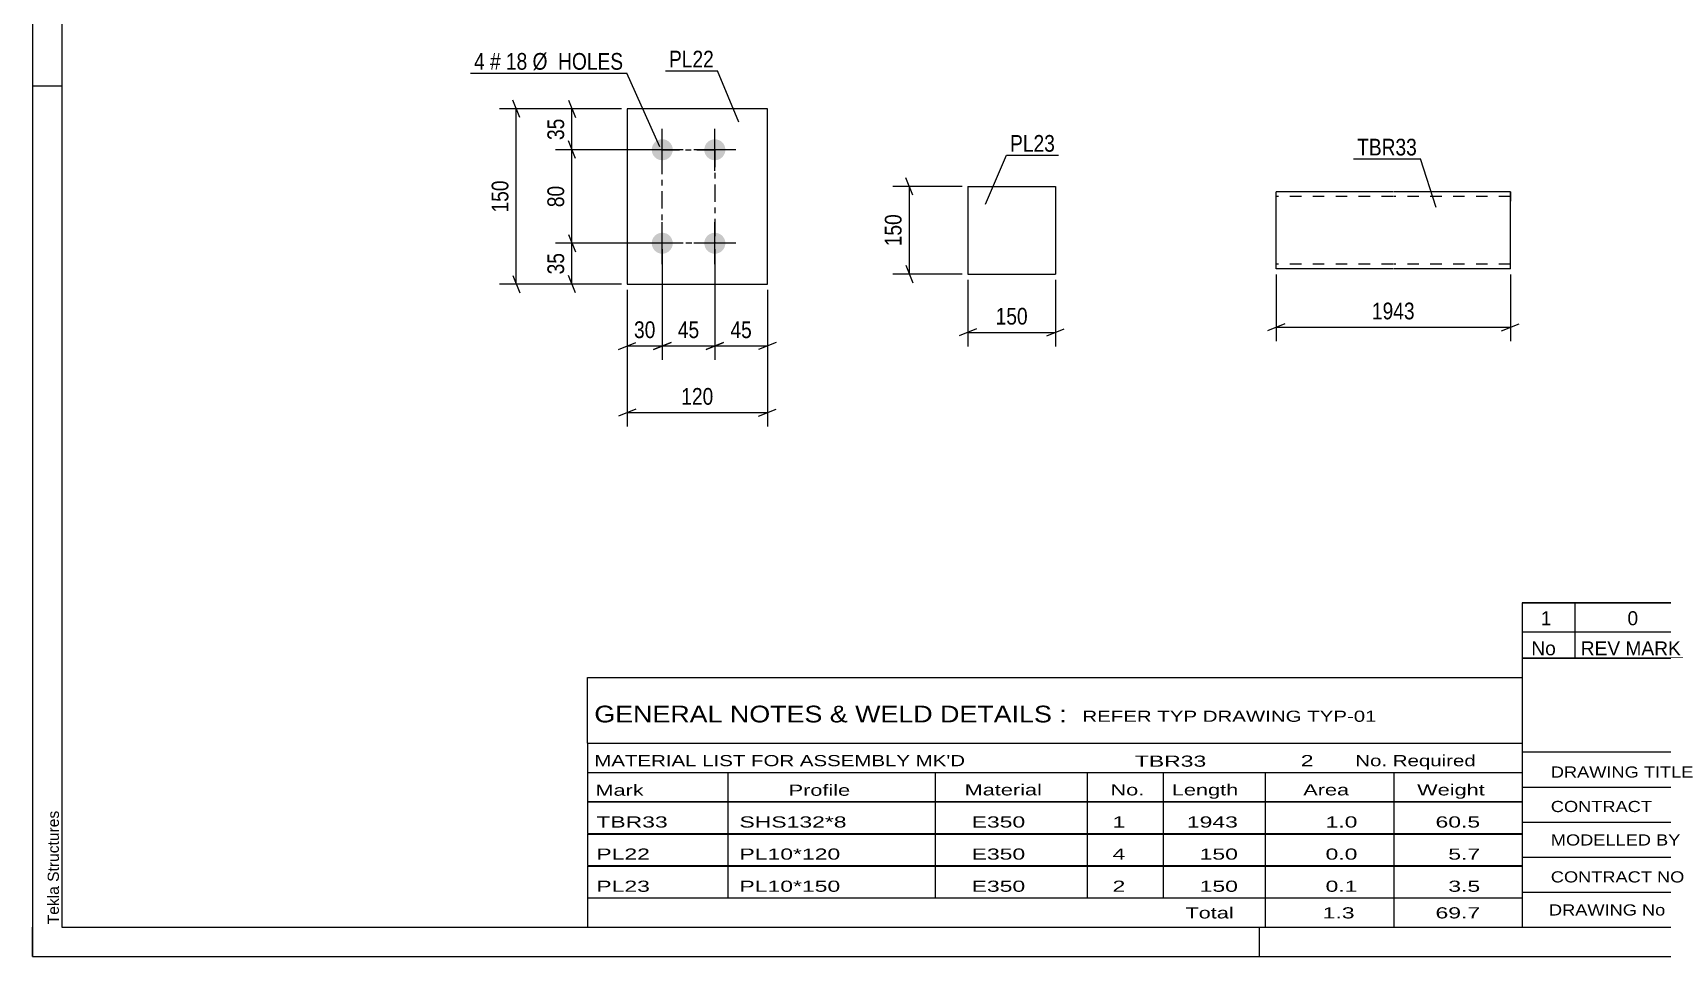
# Model space of a CAD drawing. Header units: millimetres. Extents: x 0 to 420, y 0 to 297.
# Drawn here: x 0 to 279, y 0 to 158.1 of the extents above; entities that cross this region are included whole.
import ezdxf

# ---------------------------------------------------------------- set-up
doc = ezdxf.new("R2010")
doc.units = ezdxf.units.MM
doc.linetypes.add('DXK_LINE_DOT2', pattern=[3.9198, 1.9599, -1.9599])
doc.linetypes.add('DXK_LINE_DOT3', pattern=[5.9187, 2.979, -0.9799, 0.9799, -0.9799])
doc.styles.add('Arial', font='arial.ttf', dxfattribs={"height": 0.2})
doc.styles.add('Arial Narrow', font='ARIALN.TTF', dxfattribs={"height": 0.2})

# ---------------------------------------------------------------- blocks, each defined once
blk = doc.blocks.new('Unknown-489683922-1163')
at = {"color": 5, "linetype": 'Continuous'}
for p, q in [((0, 297), (0, 0)), ((5, 292), (5, 5)), ((5, 149), (0, 149)), ((0, 0), (0, 5)), ((5, 5), (415, 5)), ((210, 0), (210, 5)), ((0, 0), (420, 0))]:
    blk.add_line(p, q, dxfattribs=at)
at = {"color": 174, "linetype": 'Continuous', "style": 'Arial'}
blk.add_text('Tekla Structures', height=1.9102, rotation=90, dxfattribs=at).set_placement((4.5, 5.5))
blk = doc.blocks.new('Unknown-489683922-3843')
at = {"color": 7, "linetype": 'Continuous'}
for p, q in [((255, 51.05), (255, 5)), ((255, 51.05), (415, 51.05)), ((415, 51), (415, 5)), ((255, 35), (415, 35)), ((295.14, 35), (295.14, 5)), ((255, 29), (415, 29)), ((397, 5.05), (397, 28.9)), ((255, 23), (415, 23)), ((339.14, 23), (339.14, 5)), ((255, 17), (415, 17)), ((255, 11), (397, 11)), ((255, 5), (415, 5))]:
    blk.add_line(p, q, dxfattribs=at)
at = {"color": 7, "style": 'Arial Narrow'}
for s, height, width, p in [('DRAWING TITLE', 1.9089, 1.425378, (259.88, 30.61)), ('T-BRACE', 1.909, 1.425378, (296.81, 30.59)), ('CONTRACT', 1.909, 1.425378, (259.88, 24.71)), ('TERMINAL BUILDING', 1.9089, 1.425378, (297.06, 25.07)), ('MODELLED BY', 1.9089, 1.425378, (259.88, 18.98)), ('GSK', 1.909, 1.425378, (296.88, 19.04)), ('ISSUED', 1.909, 1.425378, (339.94, 18.64)), ('19.05.2026', 1.909, 1.425378, (356.69, 18.52)), ('CONTRACT NO', 1.9089, 1.425378, (259.88, 12.66)), ('AN-C-1376', 1.909, 1.425378, (297.23, 12.78)), ('SCALE', 1.909, 1.425378, (339.94, 12.65)), ('A3', 6.204, 1.25, (399.14, 7.2)), ('DRAWING No', 1.909, 1.425378, (259.56, 7)), ('[TBR.33]', 1.909, 1.425378, (297.46, 6.99)), ('1', 3.34, 1.5, (376.91, 5.68)), ('REVISION No.', 1.9089, 1.425378, (339.94, 5.77))]:
    blk.add_text(s, height=height, dxfattribs=dict(at, width=width)).set_placement(p)
at = {"color": 7, "linetype": 'Continuous', "style": 'Arial Narrow'}
for s, height, width, p in [('PH #', 1.909, 1.43, (401.6, 25.15)), ('204', 2.1, 1.43, (402.37, 18.65)), ('NTS', 1.909, 1.425378, (356.7, 12.65))]:
    blk.add_text(s, height=height, dxfattribs=dict(at, width=width)).set_placement(p)
blk = doc.blocks.new('Unknown-489683922-3844')
at = {"color": 7, "linetype": 'Continuous'}
for p, q in [((95, 47.75), (255, 47.75)), ((95, 36.5), (95, 47.75)), ((255, 47.75), (255, 36.5)), ((95, 36.5), (255, 36.5)), ((95, 36.5), (95, 31.5)), ((255, 36.5), (255, 31.5)), ((95, 31.5), (255, 31.5)), ((95, 31.5), (95, 26.5)), ((119, 31.5), (119, 26.5)), ((154.5, 31.5), (154.5, 26.5)), ((180.5, 31.5), (180.5, 26.5)), ((193.5, 31.5), (193.5, 26.5)), ((211, 31.5), (211, 26.5)), ((233, 31.5), (233, 26.5)), ((255, 31.5), (255, 26.5)), ((95, 26.5), (255, 26.5)), ((95, 26.45), (95, 21.05)), ((95, 26.45), (255, 26.45)), ((119, 26.5), (119, 21)), ((154.5, 26.5), (154.5, 21)), ((180.5, 26.5), (180.5, 21)), ((193.5, 26.5), (193.5, 21)), ((211, 26.5), (211, 21)), ((233, 26.5), (233, 21)), ((255, 26.45), (255, 21.05)), ((95, 21.05), (255, 21.05)), ((95, 20.95), (95, 15.55)), ((95, 20.95), (255, 20.95)), ((119, 21), (119, 15.5)), ((154.5, 21), (154.5, 15.5)), ((180.5, 21), (180.5, 15.5)), ((193.5, 21), (193.5, 15.5)), ((211, 21), (211, 15.5)), ((233, 21), (233, 15.5)), ((255, 20.95), (255, 15.55)), ((95, 15.55), (255, 15.55)), ((95, 15.45), (95, 10.05)), ((95, 15.45), (255, 15.45)), ((119, 15.5), (119, 10)), ((154.5, 15.5), (154.5, 10)), ((180.5, 15.5), (180.5, 10)), ((193.5, 15.5), (193.5, 10)), ((211, 15.5), (211, 10)), ((233, 15.5), (233, 10)), ((255, 15.45), (255, 10.05)), ((95, 10.05), (255, 10.05)), ((95, 10), (255, 10)), ((95, 10), (95, 5)), ((211, 10), (211, 5)), ((233, 10), (233, 5)), ((255, 10), (255, 5)), ((95, 5), (255, 5))]:
    blk.add_line(p, q, dxfattribs=at)
at = {"color": 7, "style": 'Arial Narrow'}
for s, height, width, p in [('GENERAL NOTES & WELD DETAILS :', 2.8633, 1.4, (96.15, 40.06)), ('REFER TYP DRAWING TYP-01', 1.9089, 1.6, (179.7, 40.16)), ("MATERIAL LIST FOR ASSEMBLY MK'D", 1.9089, 1.6, (96.15, 32.56)), ('TBR33', 1.909, 1.794707, (188.68, 32.47)), ('2', 1.91, 1.794707, (217.08, 32.56)), ('No. Required', 1.9089, 1.6, (226.41, 32.56)), ('Mark', 1.909, 1.7, (96.34, 27.5)), ('Profile', 1.909, 1.7, (129.41, 27.5)), ('Material', 1.909, 1.7, (159.54, 27.56)), ('No.', 1.909, 1.7, (184.5, 27.56)), ('Length', 1.909, 1.7, (195, 27.56)), ('Area', 1.909, 1.7, (217.5, 27.56)), ('Weight', 1.909, 1.7, (237, 27.56))]:
    blk.add_text(s, height=height, dxfattribs=dict(at, width=width)).set_placement(p)
at = {"color": 7, "linetype": 'Continuous', "style": 'Arial Narrow'}
for s, height, width, p in [('TBR33', 1.909, 1.794707, (96.5, 22.06)), ('SHS132*8', 1.909, 1.794707, (121, 22.06)), ('E350', 1.909, 1.794707, (160.74, 22.06)), ('1', 1.91, 1.794707, (184.86, 22.06)), ('1943', 1.909, 1.794707, (197.58, 22.06)), ('1.0', 1.909, 1.794707, (221.32, 22.06)), ('60.5', 1.909, 1.794707, (240.14, 22.06)), ('PL22', 1.909, 1.794707, (96.5, 16.56)), ('PL10*120', 1.909, 1.794707, (121, 16.56)), ('E350', 1.909, 1.794707, (160.74, 16.56)), ('4', 1.91, 1.794707, (184.86, 16.56)), ('150', 1.909, 1.794707, (199.77, 16.56)), ('0.0', 1.909, 1.794707, (221.32, 16.56)), ('5.7', 1.909, 1.794707, (242.33, 16.56)), ('PL23', 1.909, 1.794707, (96.5, 11.06)), ('PL10*150', 1.909, 1.794707, (121, 11.06)), ('E350', 1.909, 1.794707, (160.74, 11.06)), ('2', 1.91, 1.794707, (184.86, 11.06)), ('150', 1.909, 1.794707, (199.77, 11.06)), ('0.1', 1.909, 1.794707, (221.32, 11.06)), ('3.5', 1.909, 1.794707, (242.33, 11.06)), ('Total', 1.909, 1.7, (197.33, 6.5)), ('1.3', 1.909, 1.794707, (220.83, 6.5)), ('69.7', 1.909, 1.794707, (240.14, 6.5))]:
    blk.add_text(s, height=height, dxfattribs=dict(at, width=width)).set_placement(p)
blk = doc.blocks.new('Unknown-489683922-3845')
at = {"color": 7, "linetype": 'Continuous'}
for p, q in [((255, 60.55), (415, 60.55)), ((415, 60.55), (255, 60.55)), ((255, 60.55), (255, 55.55)), ((264, 60.55), (264, 55.55)), ((288, 60.55), (288, 55.55)), ((385, 60.55), (385, 55.55)), ((415, 60.55), (415, 55.55)), ((255, 55.55), (415, 55.55)), ((255, 55.55), (255, 51.05)), ((255, 55.55), (415, 55.55)), ((264, 55.55), (264, 51.05)), ((288, 55.55), (288, 51.05)), ((385, 55.55), (385, 51.05)), ((415, 55.55), (415, 51.05)), ((415, 51.05), (255, 51.05))]:
    blk.add_line(p, q, dxfattribs=at)
at = {"color": 7, "linetype": 'Continuous', "style": 'Arial Narrow'}
for s, height, width, p in [('1', 2.39, 1.196471, (258.16, 56.7)), ('0', 2.39, 1.196471, (273, 56.7)), ('ISSUED FOR CONSTRUCTION', 2.3861, 1.196471, (290, 56.7)), ('19.05.2026', 2.386, 1.196471, (391, 56.7)), ('No', 2.386, 1.2, (256.54, 51.55)), ('REV MARK', 2.386, 1.2, (265, 51.55)), ('REVISION DESCRIPTION', 2.3861, 1.2, (290, 51.55)), ('REV. DATE', 2.386, 1.2, (390.28, 51.55))]:
    blk.add_text(s, height=height, dxfattribs=dict(at, width=width)).set_placement(p)
blk = doc.blocks.new('Part-489683922-2300 - 2292')
at = {"color": 2, "linetype": 'Continuous'}
for p, q in [((232.86, 130.91), (212.86, 130.91)), ((212.86, 117.71), (212.86, 130.91)), ((252.96, 130.91), (232.96, 130.91)), ((252.96, 130.91), (252.96, 129.31)), ((252.96, 117.71), (252.96, 129.31)), ((232.86, 117.71), (212.86, 117.71)), ((252.96, 117.71), (232.96, 117.71))]:
    blk.add_line(p, q, dxfattribs=at)
at = {"color": 7, "linetype": 'DXK_LINE_DOT2'}
for p, q in [((232.86, 130.11), (212.86, 130.11)), ((252.96, 130.11), (232.96, 130.11)), ((252.96, 129.31), (252.96, 130.79)), ((212.86, 118.51), (212.86, 118.58)), ((232.86, 118.51), (212.86, 118.51)), ((252.96, 118.51), (232.96, 118.51)), ((252.96, 118.51), (252.96, 118.58))]:
    blk.add_line(p, q, dxfattribs=at)
blk = doc.blocks.new('Bolt-489683922-2108 - 2046')
at = {"linetype": 'Continuous'}
for points in [[(107.78, 136.29, -1), (107.78, 139.89, -1)], [(116.78, 136.29, -1), (116.78, 139.89, -1)], [(107.78, 120.29, -1), (107.78, 123.89, -1)], [(116.78, 120.29, -1), (116.78, 123.89, -1)]]:
    blk.add_hatch(color=1, dxfattribs=at).paths.add_polyline_path(points)
at = {"color": 1, "linetype": 'Continuous'}
for p, q in [((107.78, 134.49), (107.78, 141.69)), ((116.78, 134.49), (116.78, 141.69)), ((111.38, 138.09), (104.18, 138.09)), ((120.38, 138.09), (113.18, 138.09)), ((107.78, 118.49), (107.78, 125.69)), ((116.78, 118.49), (116.78, 125.69)), ((111.38, 122.09), (104.18, 122.09)), ((120.38, 122.09), (113.18, 122.09))]:
    blk.add_line(p, q, dxfattribs=at)
blk = doc.blocks.new('Part-489683922-2113 - 2046')
at = {"color": 2, "linetype": 'Continuous'}
for p, q in [((125.78, 145.09), (101.78, 145.09)), ((101.78, 145.09), (101.78, 115.09)), ((125.78, 115.09), (125.78, 145.09)), ((101.78, 115.09), (125.78, 115.09))]:
    blk.add_line(p, q, dxfattribs=at)
blk = doc.blocks.new('Part-489683922-2273 - 2267')
at = {"color": 2, "linetype": 'Continuous'}
for p, q in [((160.09, 131.81), (160.09, 116.81)), ((160.09, 131.81), (175.09, 131.81)), ((175.09, 131.81), (175.09, 116.81)), ((160.09, 116.81), (175.09, 116.81))]:
    blk.add_line(p, q, dxfattribs=at)
blk = doc.blocks.new('Rectangle-489683922-2253 - 2046')
at = {"color": 1, "linetype": 'DXK_LINE_DOT3'}
blk.add_lwpolyline([(107.78, 138.09), (116.78, 138.09), (116.78, 122.09), (107.78, 122.09), (107.78, 138.09)], close=True, dxfattribs=at)
blk = doc.blocks.new('StraightDimension-489683922-2304 - 2292')
at = {"color": 7, "linetype": 'Continuous'}
for p, q in [((212.86, 116.71), (212.86, 105.31)), ((252.96, 116.71), (252.96, 105.31)), ((214.36, 108.31), (211.36, 107.11)), ((212.86, 107.71), (252.96, 107.71)), ((251.46, 107.11), (254.46, 108.31))]:
    blk.add_line(p, q, dxfattribs=at)
at = {"color": 0}
blk.add_wipeout([(237.17, 108.46), (237.17, 112.66), (228.66, 112.66), (228.66, 108.46)], dxfattribs=at)
at = {"color": 3, "style": 'Arial Narrow'}
blk.add_text('1943', height=2.863, dxfattribs=at).set_placement((229.26, 109.06))
blk = doc.blocks.new('StraightDimension-489683922-2155 - 2046')
at = {"color": 7, "linetype": 'Continuous'}
for p, q in [((100.78, 145.09), (89.48, 145.09)), ((91.73, 146.59), (92.93, 143.59)), ((92.33, 138.09), (92.33, 145.09)), ((92.93, 136.59), (91.73, 139.59)), ((106.78, 138.09), (89.48, 138.09))]:
    blk.add_line(p, q, dxfattribs=at)
at = {"color": 0}
blk.add_wipeout([(91.58, 144.02), (87.38, 144.02), (87.38, 139.16), (91.58, 139.16)], dxfattribs=at)
at = {"color": 3, "style": 'Arial Narrow'}
blk.add_text('35', height=2.863, rotation=90.0002, dxfattribs=at).set_placement((90.98, 139.76))
blk = doc.blocks.new('StraightDimension-489683922-2115 - 2046')
at = {"color": 7, "linetype": 'Continuous'}
for p, q in [((101.78, 114.09), (101.78, 90.69)), ((125.78, 114.09), (125.78, 90.69)), ((103.28, 93.69), (100.28, 92.49)), ((101.78, 93.09), (125.78, 93.09)), ((124.28, 92.49), (127.28, 93.69))]:
    blk.add_line(p, q, dxfattribs=at)
at = {"color": 0}
blk.add_wipeout([(117.12, 93.84), (117.12, 98.04), (110.44, 98.04), (110.44, 93.84)], dxfattribs=at)
at = {"color": 3, "style": 'Arial Narrow'}
blk.add_text('120', height=2.863, dxfattribs=at).set_placement((111.04, 94.44))
blk = doc.blocks.new('StraightDimension-489683922-2138 - 2046')
at = {"color": 7, "linetype": 'Continuous'}
for p, q in [((91.73, 123.59), (92.93, 120.59)), ((106.78, 122.09), (89.48, 122.09)), ((92.33, 115.09), (92.33, 122.09)), ((100.78, 115.09), (89.48, 115.09)), ((92.93, 113.59), (91.73, 116.59))]:
    blk.add_line(p, q, dxfattribs=at)
at = {"color": 0}
blk.add_wipeout([(91.58, 121.02), (87.38, 121.02), (87.38, 116.16), (91.58, 116.16)], dxfattribs=at)
at = {"color": 3, "style": 'Arial Narrow'}
blk.add_text('35', height=2.863, rotation=90.0002, dxfattribs=at).set_placement((90.98, 116.76))
blk = doc.blocks.new('StraightDimension-489683922-2171 - 2046')
at = {"color": 7, "linetype": 'Continuous'}
for p, q in [((92.93, 136.59), (91.73, 139.59)), ((106.78, 138.09), (89.48, 138.09)), ((92.33, 122.09), (92.33, 138.09)), ((91.73, 123.59), (92.93, 120.59)), ((106.78, 122.09), (89.48, 122.09))]:
    blk.add_line(p, q, dxfattribs=at)
at = {"color": 0}
blk.add_wipeout([(91.58, 132.52), (87.38, 132.52), (87.38, 127.66), (91.58, 127.66)], dxfattribs=at)
at = {"color": 3, "style": 'Arial Narrow'}
blk.add_text('80', height=2.863, rotation=90.0002, dxfattribs=at).set_placement((90.98, 128.26))
blk = doc.blocks.new('StraightDimension-489683922-2185 - 2046')
at = {"color": 7, "linetype": 'Continuous'}
for p, q in [((100.78, 145.09), (79.94, 145.09)), ((83.39, 143.59), (82.19, 146.59)), ((82.79, 115.09), (82.79, 145.09)), ((100.78, 115.09), (79.94, 115.09)), ((82.19, 116.59), (83.39, 113.59))]:
    blk.add_line(p, q, dxfattribs=at)
at = {"color": 0}
blk.add_wipeout([(82.04, 133.43), (77.84, 133.43), (77.84, 126.75), (82.04, 126.75)], dxfattribs=at)
at = {"color": 3, "style": 'Arial Narrow'}
blk.add_text('150', height=2.863, rotation=90.0002, dxfattribs=at).set_placement((81.44, 127.35))
blk = doc.blocks.new('StraightDimension-489683922-2205 - 2046')
at = {"color": 7, "linetype": 'Continuous'}
for p, q in [((107.78, 121.09), (107.78, 102.1)), ((101.78, 114.09), (101.78, 102.1)), ((100.28, 103.9), (103.28, 105.1)), ((101.78, 104.5), (107.78, 104.5)), ((109.28, 105.1), (106.28, 103.9))]:
    blk.add_line(p, q, dxfattribs=at)
at = {"color": 0}
blk.add_wipeout([(107.21, 105.25), (107.21, 109.45), (102.35, 109.45), (102.35, 105.25)], dxfattribs=at)
at = {"color": 3, "style": 'Arial Narrow'}
blk.add_text('30', height=2.863, dxfattribs=at).set_placement((102.95, 105.85))
blk = doc.blocks.new('StraightDimension-489683922-2221 - 2046')
at = {"color": 7, "linetype": 'Continuous'}
for p, q in [((116.78, 121.09), (116.78, 102.1)), ((125.78, 114.09), (125.78, 102.1)), ((115.28, 103.9), (118.28, 105.1)), ((116.78, 104.5), (125.78, 104.5)), ((127.28, 105.1), (124.28, 103.9))]:
    blk.add_line(p, q, dxfattribs=at)
at = {"color": 0}
blk.add_wipeout([(123.71, 105.25), (123.71, 109.45), (118.85, 109.45), (118.85, 105.25)], dxfattribs=at)
at = {"color": 3, "style": 'Arial Narrow'}
blk.add_text('45', height=2.863, dxfattribs=at).set_placement((119.45, 105.85))
blk = doc.blocks.new('StraightDimension-489683922-2240 - 2046')
at = {"color": 7, "linetype": 'Continuous'}
for p, q in [((107.78, 121.09), (107.78, 102.1)), ((116.78, 121.09), (116.78, 102.1)), ((106.28, 103.9), (109.28, 105.1)), ((107.78, 104.5), (116.78, 104.5)), ((118.28, 105.1), (115.28, 103.9))]:
    blk.add_line(p, q, dxfattribs=at)
at = {"color": 0}
blk.add_wipeout([(114.71, 105.25), (114.71, 109.45), (109.85, 109.45), (109.85, 105.25)], dxfattribs=at)
at = {"color": 3, "style": 'Arial Narrow'}
blk.add_text('45', height=2.863, dxfattribs=at).set_placement((110.45, 105.85))
blk = doc.blocks.new('StraightDimension-489683922-2275 - 2267')
at = {"color": 7, "linetype": 'Continuous'}
for p, q in [((159.09, 131.81), (147.24, 131.81)), ((150.69, 130.31), (149.49, 133.31)), ((150.09, 116.81), (150.09, 131.81)), ((149.49, 118.31), (150.69, 115.31)), ((159.09, 116.81), (147.24, 116.81))]:
    blk.add_line(p, q, dxfattribs=at)
at = {"color": 0}
blk.add_wipeout([(149.34, 127.66), (145.14, 127.66), (145.14, 120.97), (149.34, 120.97)], dxfattribs=at)
at = {"color": 3, "style": 'Arial Narrow'}
blk.add_text('150', height=2.863, rotation=90.0002, dxfattribs=at).set_placement((148.74, 121.57))
blk = doc.blocks.new('StraightDimension-489683922-2284 - 2267')
at = {"color": 7, "linetype": 'Continuous'}
for p, q in [((160.09, 115.81), (160.09, 104.41)), ((175.09, 115.81), (175.09, 104.41)), ((161.59, 107.41), (158.59, 106.21)), ((160.09, 106.81), (175.09, 106.81)), ((173.59, 106.21), (176.59, 107.41))]:
    blk.add_line(p, q, dxfattribs=at)
at = {"color": 0}
blk.add_wipeout([(170.93, 107.56), (170.93, 111.76), (164.25, 111.76), (164.25, 107.56)], dxfattribs=at)
at = {"color": 3, "style": 'Arial Narrow'}
blk.add_text('150', height=2.863, dxfattribs=at).set_placement((164.85, 108.16))
blk = doc.blocks.new('Mark-489683922-2296 - 2292')
at = {"color": 0}
blk.add_wipeout([(236.96, 137.11), (236.96, 140.11), (226.73, 140.11), (226.73, 137.11)], dxfattribs=at)
blk.add_wipeout([(236.96, 137.11), (236.96, 140.11), (226.73, 140.11), (226.73, 137.11)], dxfattribs=at)
at = {"color": 30, "linetype": 'Continuous'}
for p in [(226.13, 136.51), (240.27, 128.2)]:
    blk.add_line(p, (237.56, 136.51), dxfattribs=at)
at = {"color": 3, "style": 'Arial Narrow'}
blk.add_text('TBR33', height=2.863, dxfattribs=at).set_placement((226.73, 137.11))
blk = doc.blocks.new('Mark-489683922-2109 - 2046')
at = {"color": 0}
blk.add_wipeout([(116.62, 152.18), (116.62, 155.18), (108.94, 155.18), (108.94, 152.18)], dxfattribs=at)
blk.add_wipeout([(116.62, 152.18), (116.62, 155.18), (108.94, 155.18), (108.94, 152.18)], dxfattribs=at)
at = {"color": 30, "linetype": 'Continuous'}
for p in [(108.34, 151.58), (120.88, 142.82)]:
    blk.add_line(p, (117.22, 151.58), dxfattribs=at)
at = {"color": 3, "style": 'Arial Narrow'}
blk.add_text('PL22', height=2.863, dxfattribs=at).set_placement((108.94, 152.18))
blk = doc.blocks.new('Mark-489683922-2104 - 2046')
at = {"color": 0}
blk.add_wipeout([(77.4, 151.79), (77.4, 154.79), (75.57, 154.79), (75.57, 151.79)], dxfattribs=at)
blk.add_wipeout([(77.4, 151.79), (77.4, 154.79), (75.57, 154.79), (75.57, 151.79)], dxfattribs=at)
blk.add_wipeout([(80.12, 151.79), (80.12, 154.79), (78.3, 154.79), (78.3, 151.79)], dxfattribs=at)
blk.add_wipeout([(80.12, 151.79), (80.12, 154.79), (78.3, 154.79), (78.3, 151.79)], dxfattribs=at)
at = {"color": 3, "style": 'Arial Narrow'}
blk.add_text('4', height=2.86, dxfattribs=at).set_placement((75.57, 151.79))
at = {"color": 0}
blk.add_wipeout([(84.68, 151.79), (84.68, 154.79), (81.02, 154.79), (81.02, 151.79)], dxfattribs=at)
blk.add_wipeout([(84.68, 151.79), (84.68, 154.79), (81.02, 154.79), (81.02, 151.79)], dxfattribs=at)
at = {"color": 3, "style": 'Arial Narrow'}
blk.add_text('#', height=2.86, dxfattribs=at).set_placement((78.3, 151.79))
at = {"color": 0}
blk.add_wipeout([(101.11, 151.79), (101.11, 154.79), (85.58, 154.79), (85.58, 151.79)], dxfattribs=at)
blk.add_wipeout([(101.11, 151.79), (101.11, 154.79), (85.58, 154.79), (85.58, 151.79)], dxfattribs=at)
at = {"color": 7, "linetype": 'Continuous'}
for p in [(74.97, 151.19), (107.38, 138.61)]:
    blk.add_line(p, (101.71, 151.19), dxfattribs=at)
at = {"color": 3, "style": 'Arial Narrow'}
for s, p in [('18', (81.02, 151.79)), ('Ø  HOLES', (85.58, 151.79))]:
    blk.add_text(s, height=2.863, dxfattribs=at).set_placement(p)
blk = doc.blocks.new('Mark-489683922-2269 - 2267')
at = {"color": 0}
blk.add_wipeout([(175, 137.75), (175, 140.75), (167.32, 140.75), (167.32, 137.75)], dxfattribs=at)
blk.add_wipeout([(175, 137.75), (175, 140.75), (167.32, 140.75), (167.32, 137.75)], dxfattribs=at)
at = {"color": 30, "linetype": 'Continuous'}
for p, q in [((163.12, 128.79), (166.72, 137.15)), ((166.72, 137.15), (175.6, 137.15))]:
    blk.add_line(p, q, dxfattribs=at)
at = {"color": 3, "style": 'Arial Narrow'}
blk.add_text('PL23', height=2.863, dxfattribs=at).set_placement((167.32, 137.75))

msp = doc.modelspace()

# ---------------------------------------------------------------- block references
for name in ['Unknown-489683922-1163', 'Part-489683922-2113 - 2046', 'Bolt-489683922-2108 - 2046', 'Rectangle-489683922-2253 - 2046', 'Part-489683922-2273 - 2267', 'Part-489683922-2300 - 2292', 'Unknown-489683922-3845', 'Unknown-489683922-3843', 'Unknown-489683922-3844']:
    msp.add_blockref(name, (0, 0))

# ---------------------------------------------------------------- next in the draw order: block references
for name in ['Mark-489683922-2109 - 2046', 'StraightDimension-489683922-2155 - 2046', 'Mark-489683922-2269 - 2267', 'Mark-489683922-2296 - 2292', 'StraightDimension-489683922-2275 - 2267', 'StraightDimension-489683922-2304 - 2292', 'StraightDimension-489683922-2115 - 2046']:
    msp.add_blockref(name, (0, 0))

# ---------------------------------------------------------------- next in the draw order: block references
for name in ['StraightDimension-489683922-2138 - 2046', 'StraightDimension-489683922-2221 - 2046', 'StraightDimension-489683922-2284 - 2267']:
    msp.add_blockref(name, (0, 0))

# ---------------------------------------------------------------- next in the draw order: block references
msp.add_blockref('StraightDimension-489683922-2171 - 2046', (0, 0))

# ---------------------------------------------------------------- next in the draw order: block references
msp.add_blockref('StraightDimension-489683922-2185 - 2046', (0, 0))

# ---------------------------------------------------------------- next in the draw order: block references
for name in ['Mark-489683922-2104 - 2046', 'StraightDimension-489683922-2205 - 2046']:
    msp.add_blockref(name, (0, 0))

# ---------------------------------------------------------------- next in the draw order: block references
msp.add_blockref('StraightDimension-489683922-2240 - 2046', (0, 0))

doc.saveas('drawing.dxf')
